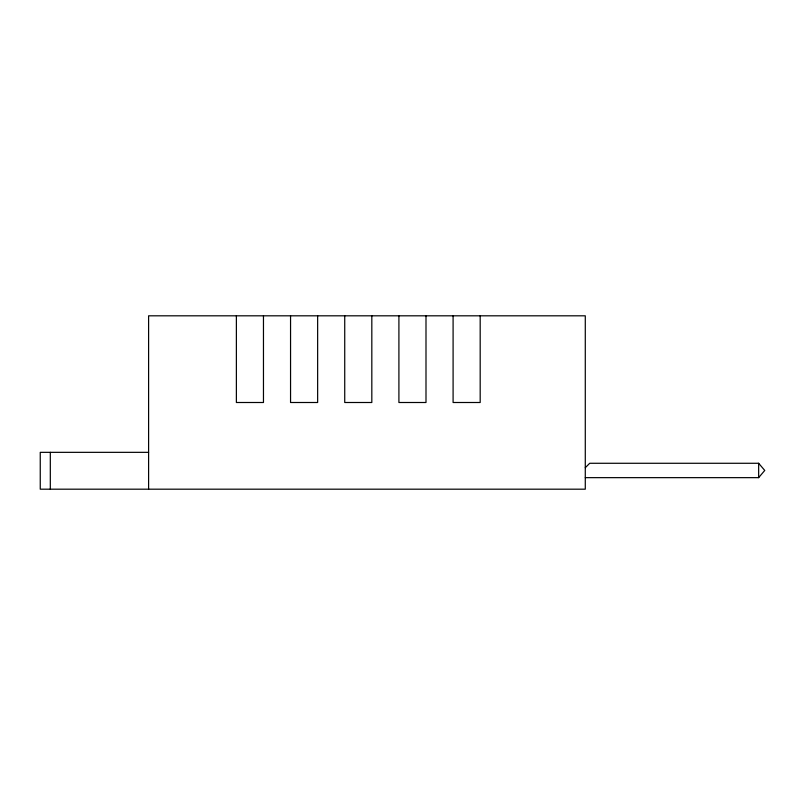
<?xml version="1.0" encoding="UTF-8"?>
<svg xmlns="http://www.w3.org/2000/svg" width="805" height="805" viewBox="0 0 805 805"><rect width="100%" height="100%" fill="white"/><g stroke="black" fill="none" stroke-linecap="round" stroke-linejoin="round"><path stroke-width="1.21" d="M585.285 477.647L758.652 477.647L764.75 470.442L758.652 463.278L589.713 463.278L585.285 467.705M148.603 452.34L40.25 452.34L40.25 489.188L585.285 489.188L585.285 315.812L148.603 315.812L148.603 489.188M758.652 463.278L758.652 477.647M480.183 315.812L480.183 402.5L453.094 402.5L453.094 315.812M425.996 315.812L425.996 402.5L398.908 402.5L398.908 315.812M371.819 315.812L371.819 402.5L344.731 402.5L344.731 315.812M317.643 315.812L317.643 402.5L290.555 402.5L290.555 315.812M263.466 315.812L263.466 402.5L236.378 402.5L236.378 315.812M50.313 452.34L50.313 489.188"/></g></svg>
